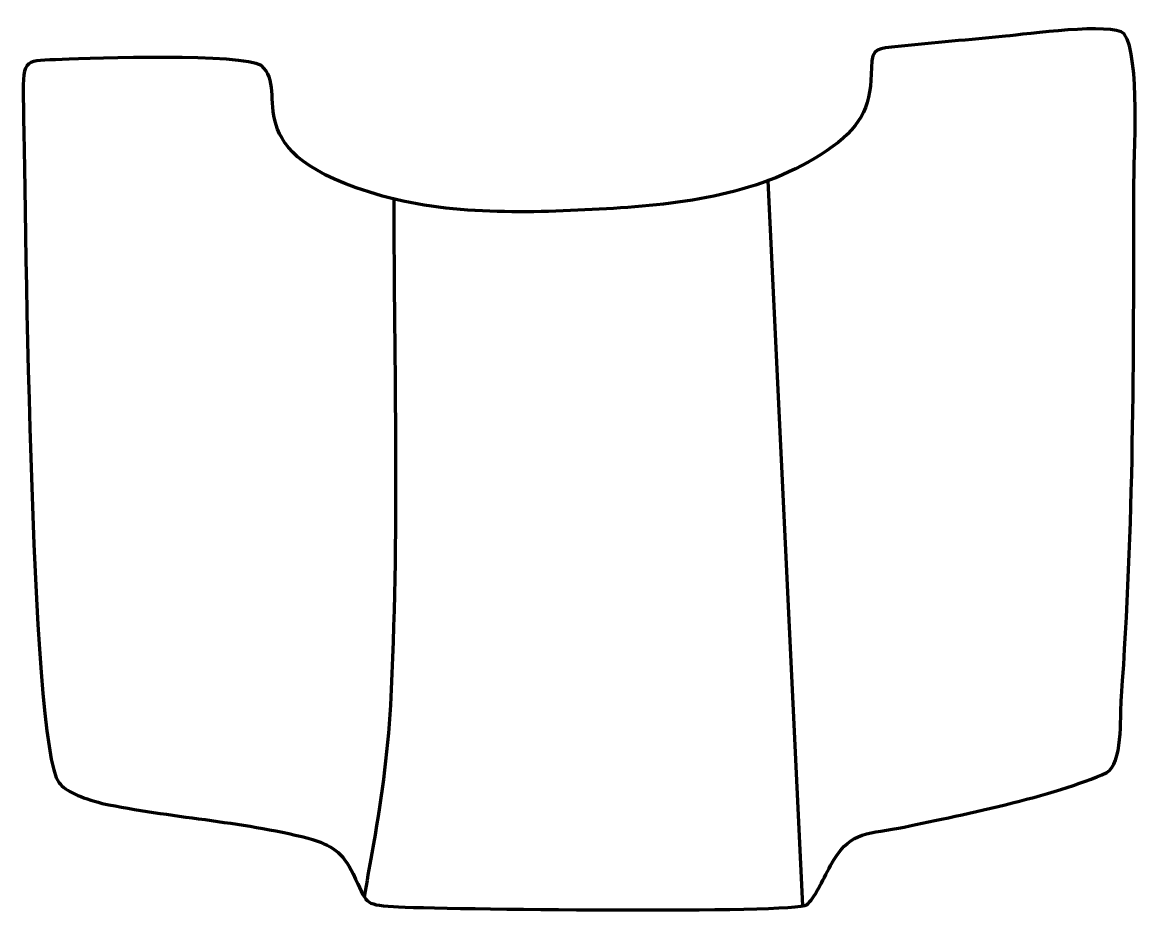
# Model space of a CAD drawing. Header units: millimetres. Extents: x -511 to -125, y 346 to 654.
import ezdxf

# ---------------------------------------------------------------- set-up
doc = ezdxf.new("R2010")
doc.units = ezdxf.units.MM
doc.header["$MEASUREMENT"] = 0
doc.layers.add('layer 2', color=7, linetype='Continuous')
doc.layers.add('layer 3', color=7, linetype='Continuous')

msp = doc.modelspace()

# ---------------------------------------------------------------- linework, layer by layer
at = {"layer": 'layer 2', "color": 142, "lineweight": 158}
msp.add_open_spline([(-253.2845, 599.1148), (-253.2845, 599.1148), (-241.2542, 348.5757), (-241.2542, 348.5757)], degree=3, dxfattribs=at)
msp.add_open_spline([(-382.3919, 592.8139), (-382.335, 534.4772), (-380.4406, 476.2869), (-383.5526, 417.9773), (-383.5526, 417.9773), (-384.5274, 400.5983), (-386.878, 383.9106), (-389.9411, 366.7969), (-389.9411, 366.7969), (-390.8558, 361.7911), (-391.7532, 356.7884), (-392.612, 351.7726)], degree=3, knots=[0, 0, 0, 0, 0.25, 0.25, 0.25, 0.25, 0.5, 0.5, 0.5, 0.5, 1, 1, 1, 1], dxfattribs=at)
at = {"layer": 'layer 3', "color": 242, "lineweight": 158}
msp.add_open_spline([(-131.2344, 419.4661), (-131.479, 413.8561), (-130.8239, 397.6267), (-136.1855, 394.6902), (-136.1855, 394.6902), (-153.9203, 386.5343), (-188.0331, 379.5694), (-208.1152, 375.4717), (-208.1152, 375.4717), (-220.1129, 373.3237), (-225.323, 374.0021), (-231.5561, 362.511), (-231.5561, 362.511), (-234.4215, 357.2284), (-237.2089, 351.091), (-239.7689, 349.0116), (-239.7689, 349.0116), (-243.5669, 345.9268), (-367.2646, 347.5339), (-382.4896, 348.3513), (-382.4896, 348.3513), (-393.0971, 349.0951), (-391.5057, 349.5441), (-396.3991, 359.6265), (-396.3991, 359.6265), (-400.1401, 367.3343), (-403.6686, 369.4397), (-411.9025, 372.0009), (-411.9025, 372.0009), (-435.8172, 378.0308), (-459.3752, 379.034), (-483.0242, 384.0343), (-483.0242, 384.0343), (-490.6953, 386.0415), (-495.5024, 388.0995), (-498.0157, 391.1971), (-498.0157, 391.1971), (-508.1551, 403.6938), (-509.6845, 599.0733), (-510.3165, 627.7306), (-510.3165, 627.7306), (-510.6287, 641.8851), (-509.4156, 640.5123), (-496.9308, 641.0572), (-496.9308, 641.0572), (-486.3452, 641.4798), (-434.7367, 643.1281), (-428.1171, 638.9919), (-428.1171, 638.9919), (-417.4467, 629.7461), (-439.1843, 608.7047), (-386.2871, 593.8766), (-386.2871, 593.8766), (-361.2593, 586.8609), (-332.3802, 588.0636), (-306.5564, 589.6183), (-306.5564, 589.6183), (-280.3392, 591.1967), (-252.6698, 595.1505), (-230.8715, 610.9371), (-230.8715, 610.9371), (-220.319, 618.7632), (-217.4761, 625.8128), (-217.4686, 638.3038), (-217.4686, 638.3038), (-217.4644, 645.2225), (-215.0705, 644.859), (-208.2226, 645.5502), (-208.2226, 645.5502), (-195.977, 646.7863), (-183.4473, 647.9055), (-171.1726, 649.0707), (-171.1726, 649.0707), (-164.348, 649.7726), (-134.2112, 653.8803), (-130.1772, 649.9615), (-130.1772, 649.9615), (-124.5144, 641.6918), (-126.9006, 607.862), (-126.8895, 595.9735), (-126.8895, 595.9735), (-126.8347, 537.4569), (-126.8462, 479.3795), (-131.1237, 420.9627), (-131.1237, 420.9627), (-131.1237, 420.9627), (-131.2344, 419.4661), (-131.2344, 419.4661)], degree=3, knots=[0, 0, 0, 0, 0.04347826, 0.04347826, 0.04347826, 0.04347826, 0.08695652, 0.08695652, 0.08695652, 0.08695652, 0.13043478, 0.13043478, 0.13043478, 0.13043478, 0.17391304, 0.17391304, 0.17391304, 0.17391304, 0.2173913, 0.2173913, 0.2173913, 0.2173913, 0.26086957, 0.26086957, 0.26086957, 0.26086957, 0.30434783, 0.30434783, 0.30434783, 0.30434783, 0.34782609, 0.34782609, 0.34782609, 0.34782609, 0.39130435, 0.39130435, 0.39130435, 0.39130435, 0.43478261, 0.43478261, 0.43478261, 0.43478261, 0.47826087, 0.47826087, 0.47826087, 0.47826087, 0.52173913, 0.52173913, 0.52173913, 0.52173913, 0.56521739, 0.56521739, 0.56521739, 0.56521739, 0.60869565, 0.60869565, 0.60869565, 0.60869565, 0.65217391, 0.65217391, 0.65217391, 0.65217391, 0.69565217, 0.69565217, 0.69565217, 0.69565217, 0.73913043, 0.73913043, 0.73913043, 0.73913043, 0.7826087, 0.7826087, 0.7826087, 0.7826087, 0.82608696, 0.82608696, 0.82608696, 0.82608696, 0.86956522, 0.86956522, 0.86956522, 0.86956522, 0.91304348, 0.91304348, 0.91304348, 0.91304348, 1, 1, 1, 1], dxfattribs=at)

doc.saveas('drawing.dxf')
